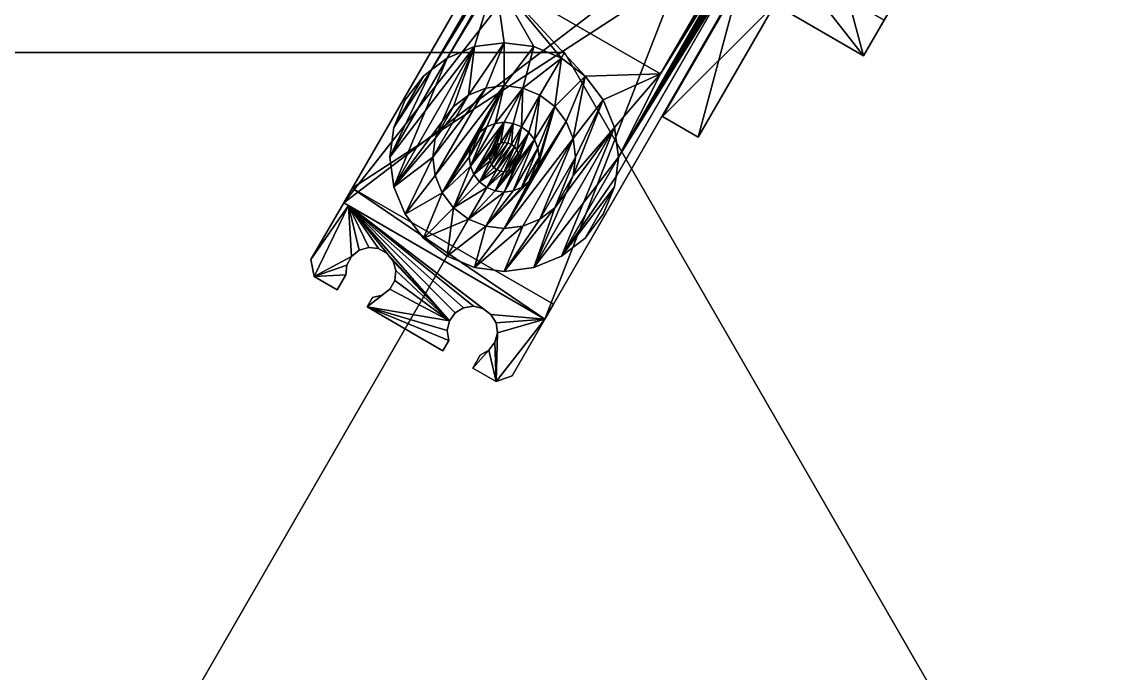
# Model space of a CAD drawing. Extents: x -0.216 to 0.216, y -0.188 to 0.188.
# Drawn here: x 0 to 0.09, y 0.0265 to 0.0805 of the extents above; entities that cross this region are included whole.
import ezdxf

# ---------------------------------------------------------------- set-up
doc = ezdxf.new("R2010")
doc.units = 0

# ---------------------------------------------------------------- blocks, each defined once
blk = doc.blocks.new('hexa_link1#0')
mesh = blk.add_polyface()
corners = [(0.047016, 0.100693, 0.072173), (0.063695, 0.091063, 0.09683), (0.063695, 0.091063, 0.072173), (0.059208, 0.085523, 0.103486), (0.059162, 0.085616, 0.10613), (0.059208, 0.085523, 0.10613), (0.059162, 0.085616, 0.103486), (0.059105, 0.085702, 0.103486), (0.059105, 0.085702, 0.10613), (0.059036, 0.085781, 0.10613), (0.059036, 0.085781, 0.103486), (0.058958, 0.085849, 0.10613), (0.058958, 0.085849, 0.103486), (0.058872, 0.085907, 0.10613), (0.058872, 0.085907, 0.103486), (0.055777, 0.087693, 0.10613), (0.055701, 0.088623, 0.103486), (0.063695, 0.091063, 0.103486), (0.055463, 0.089526, 0.103486), (0.055777, 0.087693, 0.103486), (0.055072, 0.090373, 0.103486), (0.054538, 0.091138, 0.103486), (0.063695, 0.091063, 0.099276), (0.047016, 0.100694, 0.103486), (0.061946, 0.09473, 0.099276), (0.061125, 0.094742, 0.099276), (0.062708, 0.095037, 0.099276), (0.06615, 0.097157, 0.099276), (0.066415, 0.095774, 0.09683), (0.066415, 0.095774, 0.099276), (0.062708, 0.095037, 0.09683), (0.061946, 0.09473, 0.09683), (0.061125, 0.094742, 0.09683), (0.083845, 0.102008, 0.088049), (0.068543, 0.082339, 0.088049), (0.071503, 0.08063, 0.088049), (0.061182, 0.086589, 0.070169), (0.059473, 0.083629, 0.10613), (0.061182, 0.086589, 0.10613), (0.074443, 0.092558, 0.071549), (0.068543, 0.082339, 0.070169), (0.080885, 0.103717, 0.08805), (0.077403, 0.090849, 0.070169), (0.077403, 0.090849, 0.071549), (0.074443, 0.092558, 0.070169), (0.069794, 0.07767, 0.070169), (0.083845, 0.102008, 0.071549)]
mesh.append_faces([[corners[k] for k in face] for face in [(0, 1, 2), (3, 4, 5), (4, 3, 6), (7, 4, 6), (4, 7, 8), (7, 9, 8), (9, 7, 10), (10, 11, 9), (11, 10, 12), (12, 13, 11), (13, 12, 14), (14, 15, 13), (16, 17, 18), (19, 17, 16), (20, 17, 21), (18, 17, 20), (22, 23, 17), (22, 24, 25), (22, 26, 24), (22, 27, 26), (22, 28, 29), (28, 22, 1), (30, 1, 31), (31, 1, 32), (33, 34, 35), (36, 37, 38), (34, 39, 40), (41, 39, 34), (42, 39, 43), (39, 42, 44), (42, 40, 44), (43, 45, 42), (46, 35, 43), (40, 39, 44)]])
mesh = blk.add_polyface()
corners = [(0.043877, 0.093647, 0.10613), (0.033985, 0.076513, 0.103486), (0.033985, 0.076513, 0.10613), (0.04, 0.078762, 0.10613), (0.039252, 0.084085, 0.10613), (0.037547, 0.078439, 0.10613), (0.042454, 0.078439, 0.10613), (0.026696, 0.065498, 0.103486), (0.047016, 0.100693, 0.072173), (0.046311, 0.099474, 0.070169), (0.047016, 0.100694, 0.09683), (0.043877, 0.093647, 0.103486), (0.047766, 0.092319, 0.103486), (0.047016, 0.100694, 0.103486), (0.047016, 0.100694, 0.099276), (0.03526, 0.077492, 0.10613), (0.04446, 0.093106, 0.10613), (0.044868, 0.093984, 0.10613), (0.04477, 0.094017, 0.10613), (0.044668, 0.094037, 0.10613), (0.044565, 0.094044, 0.10613), (0.044461, 0.094037, 0.10613), (0.044359, 0.094017, 0.10613), (0.044261, 0.093984, 0.10613), (0.044168, 0.093938, 0.10613), (0.044081, 0.09388, 0.10613), (0.044003, 0.093812, 0.10613), (0.043935, 0.093734, 0.10613), (0.041473, 0.097968, 0.10613), (0.036383, 0.082316, 0.10613), (0.044433, 0.096259, 0.10613), (0.039764, 0.095008, 0.10613), (0.033423, 0.084026, 0.10613), (0.033423, 0.084025, 0.070169), (0.039764, 0.095008, 0.070169), (0.036383, 0.082316, 0.070169), (0.044433, 0.096259, 0.070169)]
mesh.append_faces([[corners[k] for k in face] for face in [(0, 1, 2), (3, 4, 5), (6, 4, 3), (7, 8, 9), (7, 10, 8), (1, 0, 11), (12, 13, 7), (7, 14, 10), (14, 7, 13), (15, 16, 17), (15, 4, 16), (15, 18, 2), (15, 17, 18), (2, 18, 19), (2, 19, 20), (2, 20, 21), (2, 21, 22), (2, 22, 23), (2, 23, 24), (2, 24, 25), (2, 25, 26), (2, 26, 27), (2, 27, 0), (28, 29, 30), (31, 29, 28), (29, 31, 32), (31, 33, 32), (33, 31, 34), (35, 34, 36), (34, 35, 33), (35, 32, 33), (32, 35, 29), (36, 29, 35), (29, 36, 30)]])
mesh = blk.add_polyface()
corners = [(0.026696, 0.065498, 0.103486), (0.046311, 0.099474, 0.070169), (0.0274, 0.066718, 0.070169), (0.033985, 0.076513, 0.103486), (0.033297, 0.075985, 0.10613), (0.033985, 0.076513, 0.10613), (0.033297, 0.075985, 0.103486), (0.030843, 0.071736, 0.103486), (0.03526, 0.077492, 0.103486), (0.03052, 0.069282, 0.103486), (0.037547, 0.078439, 0.103486), (0.03581, 0.073472, 0.103486), (0.034869, 0.072245, 0.103486), (0.037038, 0.074413, 0.103486), (0.04, 0.078762, 0.103486), (0.038467, 0.075005, 0.103486), (0.04, 0.075207, 0.103486), (0.037547, 0.078439, 0.10613), (0.039252, 0.084085, 0.10613), (0.03526, 0.077492, 0.10613), (0.038467, 0.075005, 0.10613), (0.04, 0.078762, 0.10613), (0.037038, 0.074413, 0.10613), (0.03581, 0.073472, 0.10613), (0.034869, 0.072245, 0.10613), (0.03179, 0.074022, 0.103486), (0.03179, 0.074022, 0.10613), (0.030843, 0.071736, 0.10613), (0.03052, 0.069282, 0.10613), (0.030843, 0.066829, 0.10613), (0.04, 0.075207, 0.10613), (0.037038, 0.074413, 0.108269), (0.03581, 0.073472, 0.108269), (0.038467, 0.075005, 0.108269), (0.04, 0.075207, 0.108269)]
mesh.append_faces([[corners[k] for k in face] for face in [(0, 1, 2), (3, 4, 5), (4, 3, 6), (3, 7, 6), (8, 9, 3), (10, 9, 8), (10, 11, 12), (10, 13, 11), (14, 13, 10), (14, 15, 13), (14, 16, 15), (17, 18, 19), (20, 21, 22), (22, 21, 17), (22, 17, 23), (23, 17, 24), (4, 25, 26), (25, 4, 6), (6, 7, 25), (27, 4, 26), (27, 5, 4), (28, 19, 5), (29, 17, 19), (13, 23, 11), (23, 13, 22), (15, 22, 13), (22, 15, 20), (15, 30, 20), (23, 31, 32), (31, 23, 22), (20, 31, 22), (31, 20, 33), (20, 34, 33)]])
mesh = blk.add_polyface()
corners = [(0.062991, 0.089844, 0.070169), (0.0274, 0.066718, 0.070169), (0.046311, 0.099474, 0.070169), (0.047766, 0.092319, 0.103486), (0.044962, 0.093938, 0.10613), (0.047766, 0.092319, 0.10613), (0.044962, 0.093938, 0.103486), (0.044868, 0.093984, 0.10613), (0.044868, 0.093984, 0.103486), (0.04477, 0.094017, 0.103486), (0.04477, 0.094017, 0.10613), (0.044668, 0.094037, 0.10613), (0.044668, 0.094037, 0.103486), (0.044565, 0.094044, 0.10613), (0.044565, 0.094044, 0.103486), (0.044461, 0.094037, 0.10613), (0.044461, 0.094037, 0.103486), (0.044359, 0.094017, 0.10613), (0.044359, 0.094017, 0.103486), (0.044261, 0.093984, 0.103486), (0.044261, 0.093984, 0.10613), (0.044168, 0.093938, 0.103486), (0.044168, 0.093938, 0.10613), (0.044082, 0.09388, 0.103486), (0.044081, 0.09388, 0.10613), (0.044003, 0.093812, 0.103486), (0.044003, 0.093812, 0.10613), (0.043935, 0.093734, 0.103486), (0.043935, 0.093734, 0.10613), (0.043877, 0.093647, 0.103486), (0.043877, 0.093647, 0.10613), (0.026696, 0.065498, 0.103486), (0.055777, 0.087693, 0.103486), (0.048609, 0.092718, 0.10613), (0.048609, 0.092718, 0.103486), (0.049509, 0.092963, 0.10613), (0.04446, 0.093106, 0.10613), (0.039252, 0.084085, 0.10613), (0.05817, 0.085191, 0.10613)]
mesh.append_faces([[corners[k] for k in face] for face in [(0, 1, 2), (3, 4, 5), (4, 3, 6), (6, 7, 4), (7, 6, 8), (9, 7, 8), (7, 9, 10), (9, 11, 10), (11, 9, 12), (12, 13, 11), (13, 12, 14), (14, 15, 13), (15, 14, 16), (16, 17, 15), (17, 16, 18), (19, 17, 18), (17, 19, 20), (21, 20, 19), (20, 21, 22), (23, 22, 21), (22, 23, 24), (25, 24, 23), (24, 25, 26), (27, 26, 25), (26, 27, 28), (29, 28, 27), (28, 29, 30), (31, 32, 3), (3, 33, 34), (33, 3, 5), (5, 35, 33), (36, 5, 4), (36, 4, 7), (37, 38, 36)]])
mesh = blk.add_polyface()
corners = [(0.04927, 0.067689, 0.10613), (0.059208, 0.084915, 0.10613), (0.04948, 0.069282, 0.10613), (0.04821, 0.074022, 0.10613), (0.052962, 0.07617, 0.10613), (0.046703, 0.075985, 0.10613), (0.049157, 0.071736, 0.10613), (0.063695, 0.091063, 0.09683), (0.043375, 0.055868, 0.103486), (0.063695, 0.091063, 0.072173), (0.062991, 0.089844, 0.070169), (0.059162, 0.084822, 0.103486), (0.059162, 0.084822, 0.10613), (0.055777, 0.087693, 0.10613), (0.058872, 0.085907, 0.103486), (0.055777, 0.087693, 0.103486), (0.059242, 0.085014, 0.10613), (0.059262, 0.085116, 0.10613), (0.059269, 0.085219, 0.10613), (0.059262, 0.085323, 0.10613), (0.059242, 0.085425, 0.10613), (0.059208, 0.085523, 0.10613), (0.059162, 0.085616, 0.10613), (0.059105, 0.085702, 0.10613), (0.059036, 0.085781, 0.10613), (0.058958, 0.085849, 0.10613), (0.058872, 0.085907, 0.10613), (0.05817, 0.085191, 0.10613), (0.04446, 0.093106, 0.10613), (0.055701, 0.088623, 0.103486), (0.055463, 0.089526, 0.10613), (0.055701, 0.088623, 0.10613), (0.063695, 0.091063, 0.103486), (0.063695, 0.091063, 0.099276), (0.039252, 0.084085, 0.10613), (0.056092, 0.070938, 0.10613), (0.059473, 0.083629, 0.10613), (0.053132, 0.072647, 0.10613), (0.053132, 0.072647, 0.070169), (0.062433, 0.08192, 0.070169), (0.056092, 0.070938, 0.070169)]
mesh.append_faces([[corners[k] for k in face] for face in [(0, 1, 2), (3, 4, 5), (6, 4, 3), (7, 8, 9), (9, 8, 10), (0, 11, 12), (13, 14, 15), (1, 0, 12), (2, 1, 16), (2, 16, 17), (2, 17, 18), (2, 18, 19), (2, 19, 20), (2, 20, 21), (2, 21, 22), (2, 22, 23), (2, 23, 24), (2, 24, 25), (2, 25, 4), (4, 25, 26), (26, 27, 4), (27, 26, 13), (27, 13, 28), (29, 30, 31), (32, 15, 8), (33, 8, 7), (8, 33, 32), (31, 15, 29), (15, 31, 13), (27, 34, 4), (35, 36, 37), (36, 38, 37), (38, 39, 40)]])
mesh = blk.add_polyface()
corners = [(0.059208, 0.084916, 0.103486), (0.059162, 0.084822, 0.10613), (0.059162, 0.084822, 0.103486), (0.059208, 0.084915, 0.10613), (0.059242, 0.085014, 0.103486), (0.059242, 0.085014, 0.10613), (0.059262, 0.085116, 0.103486), (0.059262, 0.085116, 0.10613), (0.059269, 0.085219, 0.103486), (0.059269, 0.085219, 0.10613), (0.059262, 0.085323, 0.103486), (0.059262, 0.085323, 0.10613), (0.059242, 0.085425, 0.103486), (0.059242, 0.085425, 0.10613), (0.059208, 0.085523, 0.10613), (0.059208, 0.085523, 0.103486), (0.061182, 0.086589, 0.10613), (0.071503, 0.08063, 0.088049), (0.068543, 0.082339, 0.088049), (0.064142, 0.08488, 0.10613), (0.059473, 0.083629, 0.10613), (0.062433, 0.08192, 0.10613), (0.056092, 0.070938, 0.10613), (0.061182, 0.086589, 0.070169), (0.053132, 0.072647, 0.070169), (0.068543, 0.082339, 0.070169), (0.077403, 0.090849, 0.070169), (0.069794, 0.07767, 0.070169), (0.077403, 0.090849, 0.071549), (0.069794, 0.07767, 0.088049), (0.062433, 0.08192, 0.070169), (0.056092, 0.070938, 0.070169)]
mesh.append_faces([[corners[k] for k in face] for face in [(0, 1, 2), (1, 0, 3), (4, 3, 0), (3, 4, 5), (6, 5, 4), (5, 6, 7), (8, 7, 6), (7, 8, 9), (10, 9, 8), (9, 10, 11), (12, 11, 10), (11, 12, 13), (12, 14, 13), (14, 12, 15), (16, 17, 18), (17, 16, 19), (20, 19, 16), (19, 20, 21), (20, 22, 21), (20, 23, 24), (16, 18, 23), (23, 18, 25), (25, 26, 27), (27, 28, 17), (27, 17, 29), (19, 29, 17), (29, 19, 21), (30, 29, 21), (29, 30, 27), (30, 25, 27), (30, 23, 25), (23, 30, 24), (30, 22, 31), (22, 30, 21)]])
mesh = blk.add_polyface()
corners = [(0.0274, 0.066718, 0.070169), (0.062991, 0.089844, 0.070169), (0.04408, 0.057088, 0.070169), (0.059162, 0.084822, 0.103486), (0.04927, 0.067689, 0.10613), (0.04927, 0.067688, 0.103486), (0.046703, 0.075985, 0.103486), (0.045723, 0.070816, 0.103486), (0.045131, 0.072245, 0.103486), (0.04821, 0.074022, 0.103486), (0.045925, 0.069282, 0.103486), (0.045723, 0.067749, 0.103486), (0.049157, 0.071736, 0.103486), (0.045131, 0.06632, 0.103486), (0.04948, 0.069282, 0.10613), (0.052962, 0.07617, 0.10613), (0.049157, 0.071736, 0.10613), (0.045723, 0.067749, 0.10613), (0.04821, 0.074022, 0.10613), (0.045131, 0.06632, 0.10613), (0.045925, 0.069282, 0.10613), (0.045723, 0.070816, 0.10613), (0.046703, 0.075985, 0.10613), (0.045131, 0.072245, 0.10613), (0.04419, 0.073472, 0.103486), (0.04419, 0.073472, 0.10613), (0.045723, 0.070816, 0.108269), (0.045925, 0.069282, 0.108269), (0.045131, 0.072245, 0.108269), (0.04419, 0.073472, 0.108269), (0.04, 0.063357, 0.108269), (0.042797, 0.068533, 0.108269), (0.042508, 0.067834, 0.108269), (0.053132, 0.072647, 0.10613), (0.056092, 0.070938, 0.070169), (0.056092, 0.070938, 0.10613), (0.053132, 0.072647, 0.070169)]
mesh.append_faces([[corners[k] for k in face] for face in [(0, 1, 2), (3, 4, 5), (6, 7, 8), (9, 7, 6), (9, 10, 7), (9, 11, 10), (12, 11, 9), (11, 12, 13), (14, 15, 16), (17, 16, 18), (19, 16, 17), (10, 17, 20), (17, 18, 20), (20, 18, 21), (21, 18, 22), (21, 22, 23), (24, 23, 25), (23, 24, 8), (7, 23, 8), (23, 7, 21), (10, 21, 7), (21, 10, 20), (20, 26, 21), (26, 20, 27), (17, 27, 20), (25, 28, 29), (28, 25, 23), (21, 28, 23), (28, 21, 26), (26, 30, 28), (28, 31, 29), (31, 28, 32), (33, 34, 35), (34, 33, 36)]])
mesh = blk.add_polyface()
corners = [(0.062991, 0.089844, 0.070169), (0.043375, 0.055868, 0.103486), (0.04408, 0.057088, 0.070169), (0.049157, 0.066829, 0.103486), (0.04821, 0.064542, 0.10613), (0.04821, 0.064542, 0.103486), (0.049157, 0.066829, 0.10613), (0.04927, 0.067688, 0.103486), (0.04927, 0.067689, 0.10613), (0.049157, 0.071736, 0.103486), (0.042454, 0.060125, 0.103486), (0.045131, 0.06632, 0.103486), (0.04948, 0.069282, 0.103486), (0.04474, 0.061072, 0.103486), (0.04474, 0.061072, 0.10613), (0.04948, 0.069282, 0.10613), (0.049157, 0.071736, 0.10613), (0.042454, 0.060125, 0.10613), (0.045131, 0.06632, 0.10613), (0.042963, 0.064151, 0.103486), (0.04419, 0.065092, 0.10613), (0.04419, 0.065092, 0.103486), (0.045723, 0.067749, 0.10613), (0.045723, 0.067749, 0.103486), (0.045925, 0.069282, 0.103486), (0.045925, 0.069282, 0.108269), (0.045723, 0.067749, 0.108269), (0.045131, 0.06632, 0.108269), (0.04419, 0.065092, 0.108269), (0.042963, 0.064151, 0.10613), (0.045723, 0.070816, 0.108269), (0.041534, 0.063559, 0.108269), (0.04, 0.063357, 0.108269), (0.042963, 0.064151, 0.108269), (0.045131, 0.072245, 0.108269), (0.042508, 0.067834, 0.108269), (0.042508, 0.067834, 0.111836), (0.042797, 0.068533, 0.108269), (0.042047, 0.067235, 0.111836), (0.042797, 0.068533, 0.111836)]
mesh.append_faces([[corners[k] for k in face] for face in [(0, 1, 2), (3, 4, 5), (4, 3, 6), (7, 6, 3), (6, 7, 8), (9, 10, 11), (12, 10, 9), (7, 13, 12), (3, 13, 7), (14, 15, 16), (14, 8, 15), (14, 6, 8), (17, 16, 18), (19, 20, 21), (18, 21, 20), (21, 18, 11), (22, 11, 18), (11, 22, 23), (22, 24, 23), (25, 22, 26), (18, 26, 22), (26, 18, 27), (20, 27, 18), (27, 20, 28), (29, 28, 20), (30, 31, 32), (30, 33, 31), (25, 33, 30), (25, 28, 33), (26, 28, 25), (28, 26, 27), (34, 32, 35), (36, 37, 35), (38, 39, 36)]])
mesh = blk.add_polyface()
corners = [(0.055777, 0.087693, 0.103486), (0.026696, 0.065498, 0.103486), (0.043375, 0.055868, 0.103486), (0.042963, 0.074413, 0.108269), (0.042047, 0.071329, 0.108269), (0.041448, 0.071789, 0.108269), (0.042508, 0.07073, 0.108269), (0.04419, 0.073472, 0.108269), (0.042797, 0.070031, 0.108269), (0.042895, 0.069282, 0.108269), (0.042797, 0.068533, 0.108269), (0.042508, 0.067834, 0.111836), (0.042797, 0.068533, 0.111836), (0.042047, 0.067235, 0.111836), (0.042895, 0.069282, 0.111836), (0.041448, 0.07179, 0.111836), (0.042047, 0.071329, 0.111836), (0.042508, 0.07073, 0.111836), (0.042797, 0.070031, 0.111836), (0.041448, 0.066775, 0.111836), (0.040749, 0.066485, 0.111836), (0.04, 0.066387, 0.111836), (0.041047, 0.068677, 0.111836), (0.041047, 0.069887, 0.111836), (0.041168, 0.069595, 0.111836), (0.041209, 0.069282, 0.111836), (0.041168, 0.068969, 0.111836), (0.041168, 0.069595, 0.108269), (0.041209, 0.069282, 0.108269), (0.041168, 0.068969, 0.108269), (0.041534, 0.075005, 0.108269), (0.040749, 0.072079, 0.108269)]
mesh.append_faces([[corners[k] for k in face] for face in [(0, 1, 2), (3, 4, 5), (3, 6, 4), (7, 6, 3), (7, 8, 6), (7, 9, 8), (7, 10, 9), (10, 11, 12), (12, 13, 14), (4, 15, 5), (15, 4, 16), (4, 17, 16), (17, 4, 6), (6, 18, 17), (18, 6, 8), (9, 18, 8), (18, 9, 14), (10, 14, 9), (14, 10, 12), (14, 19, 18), (18, 20, 17), (17, 21, 22), (16, 23, 15), (16, 24, 23), (16, 25, 24), (16, 26, 25), (17, 26, 16), (26, 17, 22), (25, 27, 24), (27, 25, 28), (26, 28, 25), (28, 26, 29), (30, 5, 31), (15, 31, 5)]])
mesh = blk.add_polyface()
corners = [(0.04474, 0.077492, 0.103486), (0.04419, 0.073472, 0.103486), (0.042963, 0.074413, 0.103486), (0.046703, 0.075985, 0.103486), (0.045131, 0.072245, 0.103486), (0.045131, 0.072245, 0.10613), (0.046703, 0.075985, 0.10613), (0.04419, 0.073472, 0.10613), (0.04474, 0.077492, 0.10613), (0.042963, 0.074413, 0.10613), (0.04419, 0.073472, 0.108269), (0.042963, 0.074413, 0.108269), (0.042454, 0.078439, 0.103486), (0.04, 0.075207, 0.103486), (0.04, 0.078762, 0.103486), (0.041534, 0.075005, 0.103486), (0.039252, 0.084085, 0.10613), (0.042454, 0.078439, 0.10613), (0.041534, 0.075005, 0.10613), (0.04, 0.075207, 0.10613), (0.04, 0.078762, 0.10613), (0.038467, 0.075005, 0.10613), (0.038467, 0.075005, 0.103486), (0.04, 0.075207, 0.108269), (0.041534, 0.075005, 0.108269), (0.039251, 0.072079, 0.108269), (0.041448, 0.071789, 0.108269), (0.052962, 0.07617, 0.10613)]
mesh.append_faces([[corners[k] for k in face] for face in [(0, 1, 2), (3, 1, 0), (3, 4, 1), (5, 6, 7), (7, 6, 8), (7, 8, 9), (2, 7, 9), (7, 2, 1), (9, 10, 11), (10, 9, 7), (12, 13, 14), (12, 15, 13), (0, 15, 12), (0, 2, 15), (8, 16, 17), (6, 16, 8), (9, 8, 18), (18, 8, 17), (18, 17, 19), (19, 17, 20), (19, 20, 21), (19, 22, 13), (15, 19, 13), (19, 15, 18), (15, 9, 18), (9, 15, 2), (23, 21, 19), (18, 23, 19), (23, 18, 24), (18, 11, 24), (11, 18, 9), (24, 25, 23), (11, 26, 24), (6, 27, 16)]])
mesh = blk.add_polyface()
corners = [(0.026696, 0.065498, 0.103486), (0.0274, 0.066718, 0.070169), (0.026696, 0.065498, 0.09683), (0.026696, 0.065498, 0.072173), (0.033985, 0.076513, 0.103486), (0.03052, 0.069282, 0.103486), (0.030843, 0.071736, 0.103486), (0.037547, 0.078439, 0.103486), (0.030843, 0.066829, 0.103486), (0.027106, 0.065262, 0.099276), (0.026696, 0.065498, 0.099276), (0.023976, 0.060787, 0.099276), (0.023976, 0.060787, 0.09683), (0.027106, 0.065262, 0.09683), (0.030843, 0.066829, 0.10613), (0.034277, 0.070816, 0.10613), (0.034869, 0.072245, 0.10613), (0.034075, 0.069282, 0.10613), (0.03179, 0.064542, 0.10613), (0.034277, 0.067749, 0.10613), (0.034869, 0.06632, 0.10613), (0.033297, 0.062579, 0.10613), (0.033297, 0.062579, 0.103486), (0.03179, 0.064542, 0.103486), (0.03052, 0.069282, 0.10613), (0.030843, 0.071736, 0.10613), (0.03179, 0.074022, 0.10613), (0.03179, 0.074022, 0.103486), (0.033985, 0.076513, 0.10613), (0.03526, 0.077492, 0.10613), (0.034075, 0.069282, 0.103486), (0.034277, 0.067749, 0.103486), (0.034869, 0.06632, 0.103486), (0.034277, 0.070816, 0.103486), (0.034869, 0.072245, 0.103486)]
mesh.append_faces([[corners[k] for k in face] for face in [(0, 1, 2), (3, 2, 1), (4, 5, 6), (7, 8, 5), (9, 0, 10), (11, 9, 10), (12, 10, 2), (13, 12, 2), (14, 15, 16), (14, 17, 15), (18, 17, 14), (18, 19, 17), (18, 20, 19), (21, 20, 18), (18, 22, 21), (22, 18, 23), (14, 23, 18), (23, 14, 8), (24, 8, 14), (8, 24, 5), (25, 5, 24), (5, 25, 6), (26, 6, 25), (6, 26, 27), (24, 28, 25), (14, 29, 24), (30, 23, 8), (31, 23, 30), (32, 23, 31), (32, 22, 23), (19, 30, 17), (33, 8, 34), (30, 8, 33)]])
mesh = blk.add_polyface()
corners = [(0.037547, 0.078439, 0.103486), (0.034869, 0.072245, 0.103486), (0.030843, 0.066829, 0.103486), (0.030843, 0.066829, 0.10613), (0.034869, 0.072245, 0.10613), (0.037547, 0.078439, 0.10613), (0.033297, 0.062579, 0.10613), (0.03581, 0.065092, 0.10613), (0.034869, 0.06632, 0.10613), (0.03526, 0.061072, 0.10613), (0.037037, 0.064151, 0.10613), (0.03581, 0.065092, 0.103486), (0.033297, 0.062579, 0.103486), (0.034869, 0.06632, 0.103486), (0.037038, 0.064151, 0.103486), (0.034277, 0.067749, 0.10613), (0.034277, 0.067749, 0.103486), (0.034075, 0.069282, 0.103486), (0.034277, 0.070816, 0.103486), (0.034075, 0.069282, 0.10613), (0.034277, 0.070816, 0.10613), (0.03581, 0.073472, 0.103486), (0.03581, 0.073472, 0.10613), (0.03581, 0.065092, 0.108269), (0.034869, 0.06632, 0.108269), (0.034277, 0.067749, 0.108269), (0.034075, 0.069282, 0.108269), (0.034277, 0.070816, 0.108269), (0.034869, 0.072245, 0.108269), (0.03581, 0.073472, 0.108269), (0.037203, 0.068533, 0.108269), (0.038467, 0.075005, 0.108269), (0.037038, 0.074413, 0.108269)]
mesh.append_faces([[corners[k] for k in face] for face in [(0, 1, 2), (3, 4, 5), (6, 7, 8), (9, 10, 7), (11, 12, 13), (14, 12, 11), (13, 7, 11), (7, 13, 8), (13, 15, 8), (15, 13, 16), (17, 15, 16), (18, 19, 17), (19, 18, 20), (1, 20, 18), (20, 1, 4), (21, 4, 1), (4, 21, 22), (8, 23, 7), (23, 8, 24), (8, 25, 24), (25, 8, 15), (19, 25, 15), (25, 19, 26), (20, 26, 19), (26, 20, 27), (4, 27, 20), (27, 4, 28), (22, 28, 4), (28, 22, 29), (30, 23, 24), (31, 25, 26), (32, 26, 27), (32, 27, 29), (29, 27, 28)]])
mesh = blk.add_polyface()
corners = [(0.037203, 0.070031, 0.108269), (0.034869, 0.06632, 0.108269), (0.037493, 0.07073, 0.108269), (0.04, 0.075207, 0.108269), (0.037953, 0.071329, 0.108269), (0.038552, 0.07179, 0.108269), (0.037203, 0.068533, 0.111836), (0.037105, 0.069282, 0.108269), (0.037105, 0.069282, 0.111836), (0.037203, 0.070031, 0.111836), (0.037493, 0.07073, 0.111836), (0.037953, 0.071329, 0.111836), (0.038552, 0.07179, 0.111836), (0.039251, 0.072079, 0.108269), (0.038832, 0.069595, 0.111836), (0.037493, 0.067834, 0.111836), (0.038953, 0.069887, 0.111836), (0.04, 0.072177, 0.111836), (0.038791, 0.069282, 0.111836), (0.038832, 0.068969, 0.108269), (0.038832, 0.068969, 0.111836), (0.038791, 0.069282, 0.108269), (0.038832, 0.069595, 0.108269), (0.038953, 0.069887, 0.108269), (0.039145, 0.070137, 0.108269), (0.039251, 0.072079, 0.111836), (0.034277, 0.067749, 0.108269), (0.038467, 0.075005, 0.108269), (0.034075, 0.069282, 0.108269), (0.037038, 0.074413, 0.108269)]
mesh.append_faces([[corners[k] for k in face] for face in [(0, 1, 2), (3, 2, 1), (3, 4, 2), (3, 5, 4), (6, 7, 8), (0, 8, 7), (8, 0, 9), (2, 9, 0), (9, 2, 10), (4, 10, 2), (10, 4, 11), (5, 11, 4), (11, 5, 12), (13, 12, 5), (14, 15, 16), (17, 16, 15), (18, 19, 20), (19, 18, 21), (18, 22, 21), (22, 18, 14), (14, 23, 22), (23, 14, 16), (24, 21, 22), (24, 22, 23), (17, 15, 6), (17, 6, 25), (25, 6, 12), (12, 6, 8), (12, 8, 11), (11, 8, 9), (11, 9, 10), (3, 1, 26), (3, 26, 27), (27, 28, 29)]])
mesh = blk.add_polyface()
corners = [(0.041448, 0.07179, 0.111836), (0.040855, 0.070137, 0.111836), (0.040605, 0.070329, 0.111836), (0.041047, 0.069887, 0.111836), (0.040855, 0.070137, 0.108269), (0.040605, 0.070329, 0.108269), (0.041047, 0.069887, 0.108269), (0.04, 0.075207, 0.108269), (0.039251, 0.072079, 0.108269), (0.038552, 0.07179, 0.108269), (0.041534, 0.075005, 0.108269), (0.04, 0.072177, 0.108269), (0.040749, 0.072079, 0.108269), (0.038552, 0.07179, 0.111836), (0.039251, 0.072079, 0.111836), (0.04, 0.072177, 0.111836), (0.040749, 0.072079, 0.111836), (0.039145, 0.070137, 0.111836), (0.038953, 0.069887, 0.111836), (0.039395, 0.070329, 0.111836), (0.039687, 0.07045, 0.111836), (0.04, 0.070491, 0.111836), (0.040313, 0.07045, 0.111836), (0.039145, 0.070137, 0.108269), (0.039395, 0.070329, 0.108269), (0.039687, 0.07045, 0.108269), (0.04, 0.070491, 0.108269), (0.040313, 0.07045, 0.108269), (0.038791, 0.069282, 0.108269)]
mesh.append_faces([[corners[k] for k in face] for face in [(0, 1, 2), (0, 3, 1), (2, 4, 5), (4, 2, 1), (1, 6, 4), (7, 8, 9), (10, 11, 8), (10, 12, 11), (13, 8, 14), (11, 14, 8), (14, 11, 15), (11, 16, 15), (16, 11, 12), (12, 0, 16), (15, 17, 18), (15, 19, 17), (15, 20, 19), (16, 20, 15), (16, 21, 20), (16, 22, 21), (16, 2, 22), (0, 2, 16), (23, 18, 17), (19, 23, 17), (23, 19, 24), (20, 24, 19), (24, 20, 25), (21, 25, 20), (25, 21, 26), (21, 27, 26), (27, 21, 22), (22, 5, 27), (5, 22, 2), (25, 28, 24)]])
mesh = blk.add_polyface()
corners = [(0.046703, 0.062579, 0.103486), (0.049157, 0.066829, 0.103486), (0.04821, 0.064542, 0.103486), (0.04474, 0.061072, 0.103486), (0.04474, 0.061072, 0.10613), (0.046703, 0.062579, 0.10613), (0.04821, 0.064542, 0.10613), (0.04948, 0.069282, 0.103486), (0.042454, 0.060125, 0.103486), (0.049157, 0.071736, 0.10613), (0.042454, 0.060125, 0.10613), (0.049157, 0.066829, 0.10613), (0.04419, 0.065092, 0.10613), (0.045131, 0.06632, 0.10613), (0.04, 0.059802, 0.10613), (0.042963, 0.064151, 0.10613), (0.042963, 0.064151, 0.103486), (0.037547, 0.060125, 0.10613), (0.041534, 0.063559, 0.10613), (0.04, 0.063357, 0.10613), (0.041534, 0.063559, 0.103486), (0.04, 0.059802, 0.103486), (0.04419, 0.065092, 0.103486), (0.045131, 0.06632, 0.103486), (0.037547, 0.060125, 0.103486), (0.04, 0.063357, 0.103486), (0.038467, 0.063559, 0.10613), (0.038467, 0.063559, 0.103486), (0.04419, 0.065092, 0.108269), (0.042963, 0.064151, 0.108269), (0.041534, 0.063559, 0.108269), (0.04, 0.063357, 0.108269), (0.038467, 0.063559, 0.108269), (0.042047, 0.067235, 0.108269)]
mesh.append_faces([[corners[k] for k in face] for face in [(0, 1, 2), (1, 0, 3), (4, 0, 5), (2, 5, 0), (5, 2, 6), (7, 3, 8), (4, 9, 10), (5, 11, 4), (11, 5, 6), (12, 10, 13), (10, 12, 14), (14, 12, 15), (12, 16, 15), (17, 18, 19), (14, 15, 18), (16, 18, 15), (18, 16, 20), (16, 21, 20), (22, 21, 16), (22, 8, 21), (23, 8, 22), (20, 24, 25), (25, 18, 20), (18, 25, 19), (25, 26, 19), (26, 25, 27), (28, 15, 29), (18, 29, 15), (29, 18, 30), (18, 31, 30), (31, 18, 19), (19, 32, 31), (32, 19, 26), (33, 31, 32)]])
mesh = blk.add_polyface()
corners = [(0.042508, 0.067834, 0.108269), (0.04, 0.063357, 0.108269), (0.042047, 0.067235, 0.108269), (0.038467, 0.063559, 0.108269), (0.041448, 0.066775, 0.108269), (0.040749, 0.066485, 0.108269), (0.04, 0.066387, 0.108269), (0.042895, 0.069282, 0.111836), (0.042047, 0.067235, 0.111836), (0.041448, 0.066775, 0.111836), (0.040749, 0.066485, 0.111836), (0.04, 0.066387, 0.111836), (0.039251, 0.066485, 0.111836), (0.039251, 0.066485, 0.108269), (0.038552, 0.066775, 0.108269), (0.042797, 0.070031, 0.111836), (0.042508, 0.07073, 0.111836), (0.041047, 0.068677, 0.111836), (0.040855, 0.068427, 0.111836), (0.040605, 0.068235, 0.111836), (0.040313, 0.068114, 0.111836), (0.04, 0.068073, 0.111836), (0.038552, 0.066775, 0.111836), (0.039687, 0.068114, 0.111836), (0.039395, 0.068235, 0.111836), (0.040605, 0.068235, 0.108269), (0.040313, 0.068114, 0.108269), (0.04, 0.068073, 0.108269), (0.039687, 0.068114, 0.108269), (0.039395, 0.068235, 0.108269), (0.042508, 0.067834, 0.111836)]
mesh.append_faces([[corners[k] for k in face] for face in [(0, 1, 2), (2, 3, 4), (4, 3, 5), (5, 3, 6), (7, 8, 9), (2, 9, 8), (9, 2, 4), (5, 9, 4), (9, 5, 10), (5, 11, 10), (11, 5, 6), (6, 12, 11), (12, 6, 13), (14, 12, 13), (15, 9, 10), (16, 10, 11), (17, 11, 18), (18, 11, 12), (18, 12, 19), (19, 12, 20), (20, 12, 21), (21, 12, 22), (21, 22, 23), (23, 22, 24), (20, 25, 19), (25, 20, 26), (20, 27, 26), (27, 20, 21), (21, 28, 27), (28, 21, 23), (24, 28, 23), (28, 24, 29), (30, 2, 8), (2, 30, 0)]])
mesh = blk.add_polyface()
corners = [(0.041047, 0.068677, 0.108269), (0.041168, 0.068969, 0.111836), (0.041047, 0.068677, 0.111836), (0.041168, 0.068969, 0.108269), (0.040855, 0.068427, 0.108269), (0.040605, 0.068235, 0.108269), (0.040855, 0.068427, 0.111836), (0.040605, 0.068235, 0.111836), (0.041047, 0.069887, 0.108269), (0.040855, 0.070137, 0.111836), (0.041047, 0.069887, 0.111836), (0.041168, 0.069595, 0.108269), (0.041168, 0.069595, 0.111836), (0.041209, 0.069282, 0.108269), (0.040313, 0.068114, 0.108269), (0.04, 0.068073, 0.108269), (0.040855, 0.070137, 0.108269), (0.039687, 0.068114, 0.108269), (0.039395, 0.068235, 0.108269), (0.040605, 0.070329, 0.108269), (0.039395, 0.068235, 0.111836), (0.039145, 0.068427, 0.108269), (0.039145, 0.068427, 0.111836), (0.038953, 0.068677, 0.111836), (0.038953, 0.068677, 0.108269), (0.038953, 0.069887, 0.111836), (0.039145, 0.070137, 0.108269), (0.038953, 0.069887, 0.108269), (0.040313, 0.07045, 0.108269), (0.04, 0.070491, 0.108269), (0.039687, 0.07045, 0.108269), (0.038832, 0.068969, 0.108269), (0.038791, 0.069282, 0.108269), (0.039395, 0.070329, 0.108269)]
mesh.append_faces([[corners[k] for k in face] for face in [(0, 1, 2), (1, 0, 3), (4, 3, 0), (3, 4, 5), (6, 5, 4), (5, 6, 7), (8, 9, 10), (10, 11, 8), (11, 10, 12), (3, 5, 13), (13, 5, 11), (11, 5, 14), (11, 14, 15), (11, 15, 8), (8, 15, 16), (16, 15, 17), (16, 17, 18), (16, 18, 19), (0, 6, 4), (6, 0, 2), (20, 21, 18), (21, 20, 22), (23, 21, 22), (21, 23, 24), (25, 26, 27), (19, 18, 21), (19, 21, 28), (28, 21, 24), (28, 24, 29), (29, 24, 30), (30, 24, 31), (30, 31, 32), (33, 32, 26)]])
mesh = blk.add_polyface()
corners = [(0.037038, 0.064151, 0.103486), (0.038467, 0.063559, 0.10613), (0.038467, 0.063559, 0.103486), (0.037037, 0.064151, 0.10613), (0.038467, 0.063559, 0.108269), (0.037038, 0.064151, 0.108269), (0.04, 0.066387, 0.108269), (0.039251, 0.066485, 0.108269), (0.038552, 0.066775, 0.108269), (0.039251, 0.066485, 0.111836), (0.038552, 0.066775, 0.111836), (0.03581, 0.065092, 0.10613), (0.03581, 0.065092, 0.103486), (0.03581, 0.065092, 0.108269), (0.037953, 0.067235, 0.108269), (0.037493, 0.067834, 0.108269), (0.037203, 0.068533, 0.108269), (0.034869, 0.06632, 0.108269), (0.037105, 0.069282, 0.108269), (0.037203, 0.070031, 0.108269), (0.037953, 0.067235, 0.111836), (0.037493, 0.067834, 0.111836), (0.037203, 0.068533, 0.111836), (0.039395, 0.068235, 0.111836), (0.039145, 0.068427, 0.111836), (0.038953, 0.068677, 0.111836), (0.038832, 0.068969, 0.111836), (0.038791, 0.069282, 0.111836), (0.038832, 0.069595, 0.111836), (0.038953, 0.068677, 0.108269), (0.038832, 0.068969, 0.108269)]
mesh.append_faces([[corners[k] for k in face] for face in [(0, 1, 2), (1, 0, 3), (3, 4, 1), (4, 3, 5), (6, 4, 5), (6, 5, 7), (7, 5, 8), (9, 8, 10), (0, 11, 3), (11, 0, 12), (3, 13, 5), (13, 3, 11), (8, 5, 13), (8, 13, 14), (14, 13, 15), (15, 13, 16), (16, 17, 18), (18, 17, 19), (8, 20, 10), (20, 8, 14), (15, 20, 14), (20, 15, 21), (15, 22, 21), (22, 15, 16), (18, 22, 16), (23, 10, 20), (23, 20, 24), (24, 20, 25), (25, 20, 26), (26, 20, 21), (26, 21, 27), (27, 21, 28), (26, 29, 25), (29, 26, 30)]])
mesh = blk.add_polyface()
corners = [(0.043375, 0.055868, 0.072173), (0.0274, 0.066718, 0.070169), (0.04408, 0.057088, 0.070169), (0.043375, 0.055868, 0.09683), (0.026696, 0.065498, 0.072173), (0.038905, 0.056255, 0.099276), (0.043375, 0.055868, 0.099276), (0.027106, 0.065262, 0.099276), (0.043375, 0.055868, 0.103486), (0.038905, 0.056255, 0.09683), (0.027106, 0.065262, 0.09683), (0.038243, 0.056743, 0.099276), (0.038243, 0.056743, 0.09683), (0.037445, 0.056937, 0.099276), (0.036634, 0.056808, 0.09683), (0.037445, 0.056937, 0.09683), (0.03526, 0.061072, 0.10613), (0.038467, 0.063559, 0.10613), (0.037037, 0.064151, 0.10613), (0.037547, 0.060125, 0.10613), (0.04, 0.063357, 0.10613), (0.037547, 0.060125, 0.103486), (0.04, 0.059802, 0.10613), (0.03526, 0.061072, 0.103486), (0.038467, 0.063559, 0.103486), (0.037038, 0.064151, 0.103486), (0.04, 0.063357, 0.103486), (0.036634, 0.056808, 0.099276), (0.035936, 0.056374, 0.099276), (0.03546, 0.055705, 0.099276), (0.035936, 0.056374, 0.09683), (0.03546, 0.055705, 0.09683), (0.031021, 0.059876, 0.099276), (0.030923, 0.059065, 0.099276), (0.0308, 0.060663, 0.099276), (0.0308, 0.060663, 0.09683), (0.031021, 0.059876, 0.09683), (0.030923, 0.059065, 0.09683), (0.03581, 0.065092, 0.10613), (0.033297, 0.062579, 0.10613), (0.033297, 0.062579, 0.103486)]
mesh.append_faces([[corners[k] for k in face] for face in [(0, 1, 2), (3, 4, 0), (5, 6, 7), (8, 7, 6), (3, 9, 10), (5, 7, 11), (10, 9, 12), (13, 14, 15), (16, 17, 18), (19, 17, 16), (19, 20, 17), (21, 22, 19), (19, 23, 21), (23, 19, 16), (24, 23, 25), (24, 21, 23), (26, 21, 24), (1, 0, 4), (11, 7, 13), (13, 7, 27), (27, 7, 28), (28, 7, 29), (10, 30, 31), (10, 14, 30), (10, 15, 14), (10, 12, 15), (29, 32, 33), (29, 34, 32), (35, 31, 36), (36, 31, 37), (16, 38, 39), (39, 23, 16), (23, 39, 40), (25, 23, 40)]])
mesh = blk.add_polyface()
corners = [(0.029578, 0.0617, 0.099276), (0.027106, 0.065262, 0.099276), (0.028765, 0.061791, 0.099276), (0.027981, 0.061562, 0.099276), (0.027344, 0.061048, 0.099276), (0.024241, 0.059404, 0.099276), (0.023976, 0.060787, 0.099276), (0.026696, 0.065498, 0.099276), (0.023976, 0.060787, 0.09683), (0.027106, 0.065262, 0.09683), (0.024241, 0.059404, 0.09683), (0.027344, 0.061048, 0.09683), (0.027981, 0.061562, 0.09683), (0.028765, 0.061791, 0.09683), (0.029578, 0.0617, 0.09683), (0.028639, 0.056865, 0.09683), (0.029085, 0.057638, 0.099276), (0.029085, 0.057638, 0.09683), (0.028639, 0.056865, 0.099276), (0.026955, 0.06033, 0.09683), (0.026955, 0.06033, 0.099276), (0.026872, 0.059517, 0.099276), (0.026166, 0.058293, 0.099276), (0.026166, 0.058293, 0.09683), (0.026872, 0.059517, 0.09683)]
mesh.append_faces([[corners[k] for k in face] for face in [(0, 1, 2), (2, 1, 3), (3, 1, 4), (4, 1, 5), (5, 1, 6), (7, 8, 6), (9, 10, 8), (9, 11, 10), (9, 12, 11), (9, 13, 12), (9, 14, 13), (15, 16, 17), (16, 15, 18), (2, 12, 13), (12, 2, 3), (4, 12, 3), (12, 4, 11), (4, 19, 11), (19, 4, 20), (5, 20, 4), (5, 21, 20), (21, 5, 22), (5, 23, 22), (23, 5, 10), (6, 10, 5), (10, 6, 8), (10, 24, 23), (24, 10, 19), (19, 10, 11), (19, 21, 24), (21, 19, 20), (22, 24, 21), (24, 22, 23)]])
mesh = blk.add_polyface()
corners = [(0.026696, 0.065498, 0.072173), (0.043375, 0.055868, 0.09683), (0.026696, 0.065498, 0.09683), (0.026696, 0.065498, 0.103486), (0.027106, 0.065262, 0.099276), (0.043375, 0.055868, 0.103486), (0.027106, 0.065262, 0.09683), (0.03546, 0.055705, 0.099276), (0.030292, 0.061304, 0.099276), (0.029578, 0.0617, 0.099276), (0.030292, 0.061304, 0.09683), (0.029578, 0.0617, 0.09683), (0.03546, 0.055705, 0.09683), (0.028639, 0.056865, 0.09683), (0.034927, 0.053235, 0.099276), (0.028639, 0.056865, 0.099276), (0.03052, 0.058354, 0.099276), (0.030923, 0.059065, 0.099276), (0.0308, 0.060663, 0.099276), (0.0308, 0.060663, 0.09683), (0.030923, 0.059065, 0.09683), (0.03052, 0.058354, 0.09683), (0.029874, 0.057852, 0.09683), (0.029085, 0.057638, 0.09683), (0.029874, 0.057852, 0.099276), (0.029085, 0.057638, 0.099276), (0.031021, 0.059876, 0.099276), (0.031021, 0.059876, 0.09683), (0.028765, 0.061791, 0.09683), (0.028765, 0.061791, 0.099276)]
mesh.append_faces([[corners[k] for k in face] for face in [(0, 1, 2), (3, 4, 5), (2, 1, 6), (7, 4, 8), (8, 4, 9), (6, 10, 11), (6, 12, 10), (13, 14, 15), (15, 7, 16), (7, 17, 16), (7, 8, 18), (10, 18, 8), (18, 10, 19), (10, 12, 19), (20, 12, 21), (12, 13, 21), (21, 13, 22), (22, 13, 23), (15, 24, 25), (15, 16, 24), (21, 24, 16), (24, 21, 22), (23, 24, 22), (24, 23, 25), (17, 21, 16), (21, 17, 20), (26, 20, 17), (20, 26, 27), (18, 27, 26), (27, 18, 19), (8, 11, 10), (11, 8, 9), (9, 28, 11), (28, 9, 29)]])
mesh = blk.add_polyface()
corners = [(0.04408, 0.057088, 0.070169), (0.043375, 0.055868, 0.103486), (0.043375, 0.055868, 0.09683), (0.043375, 0.055868, 0.072173), (0.046703, 0.062579, 0.103486), (0.04474, 0.061072, 0.10613), (0.04474, 0.061072, 0.103486), (0.042454, 0.060125, 0.10613), (0.042454, 0.060125, 0.103486), (0.043375, 0.055868, 0.099276), (0.040656, 0.051157, 0.09683), (0.040656, 0.051157, 0.099276), (0.039325, 0.050696, 0.099276), (0.039441, 0.054737, 0.099276), (0.039326, 0.05555, 0.099276), (0.038905, 0.056255, 0.099276), (0.039326, 0.05555, 0.09683), (0.038905, 0.056255, 0.09683), (0.039441, 0.054737, 0.09683), (0.039325, 0.050696, 0.09683), (0.038734, 0.05329, 0.099276), (0.039233, 0.053942, 0.099276), (0.039233, 0.053942, 0.09683), (0.038734, 0.05329, 0.09683), (0.04, 0.059802, 0.10613), (0.041534, 0.063559, 0.10613), (0.037547, 0.060125, 0.10613), (0.04, 0.059802, 0.103486), (0.037547, 0.060125, 0.103486), (0.041534, 0.063559, 0.103486)]
mesh.append_faces([[corners[k] for k in face] for face in [(0, 1, 2), (0, 2, 3), (4, 5, 6), (6, 7, 8), (7, 6, 5), (2, 9, 10), (10, 9, 11), (9, 12, 11), (12, 9, 13), (13, 9, 14), (14, 9, 15), (2, 16, 17), (2, 18, 16), (2, 19, 18), (19, 2, 10), (10, 12, 19), (12, 10, 11), (20, 12, 21), (12, 13, 21), (13, 22, 21), (22, 13, 18), (14, 18, 13), (18, 14, 16), (15, 16, 14), (16, 15, 17), (18, 19, 22), (19, 23, 22), (23, 21, 22), (24, 25, 26), (8, 24, 27), (24, 8, 7), (24, 28, 27), (29, 27, 28)]])
mesh = blk.add_polyface()
corners = [(0.039325, 0.050696, 0.099276), (0.037401, 0.051807, 0.09683), (0.039325, 0.050696, 0.09683), (0.037401, 0.051807, 0.099276), (0.038734, 0.05329, 0.099276), (0.038905, 0.056255, 0.099276), (0.038243, 0.056743, 0.09683), (0.038905, 0.056255, 0.09683), (0.038243, 0.056743, 0.099276), (0.037445, 0.056937, 0.09683), (0.037445, 0.056937, 0.099276), (0.036634, 0.056808, 0.09683), (0.036634, 0.056808, 0.099276), (0.035936, 0.056374, 0.099276), (0.035936, 0.056374, 0.09683), (0.03546, 0.055705, 0.099276), (0.03546, 0.055705, 0.09683), (0.03528, 0.054903, 0.099276), (0.03528, 0.054904, 0.09683), (0.035424, 0.054095, 0.099276), (0.035424, 0.054095, 0.09683), (0.034927, 0.053235, 0.099276), (0.034927, 0.053235, 0.09683), (0.028639, 0.056865, 0.09683), (0.028639, 0.056865, 0.099276), (0.038734, 0.05329, 0.09683), (0.038021, 0.052881, 0.09683), (0.038021, 0.052881, 0.099276), (0.039233, 0.053942, 0.099276)]
mesh.append_faces([[corners[k] for k in face] for face in [(0, 1, 2), (1, 0, 3), (0, 4, 3), (5, 6, 7), (6, 5, 8), (8, 9, 6), (9, 8, 10), (11, 10, 12), (13, 11, 12), (11, 13, 14), (15, 14, 13), (14, 15, 16), (17, 16, 15), (16, 17, 18), (19, 18, 17), (18, 19, 20), (21, 20, 19), (20, 21, 22), (21, 23, 22), (19, 24, 21), (24, 19, 17), (24, 17, 15), (18, 23, 16), (20, 23, 18), (23, 20, 22), (25, 2, 1), (25, 1, 26), (1, 27, 26), (27, 1, 3), (3, 4, 27), (4, 26, 27), (26, 4, 25), (28, 25, 4)]])
blk = doc.blocks.new('hexa_body')
mesh = blk.add_polyface()
corners = [(0, 0, 0.06915), (0.09, 0, 0.06915), (0.045, 0.077942, 0.06915), (0.09, 0, 0.06665), (0, 0, 0.06665), (0.045, 0.077942, 0.06665), (-0.045, 0.077942, 0.06915), (-0.045, 0.077942, 0.06665), (-0.09, 0, 0.06915), (-0.09, 0, 0.06665), (-0.045, -0.077942, 0.06915), (-0.045, -0.077942, 0.06665), (0.045, -0.077942, 0.06915), (0.045, -0.077942, 0.06665), (0, 0, 0.10915), (0.09, 0, 0.10915), (0.045, 0.077942, 0.10915), (0.09, 0, 0.10665), (0, 0, 0.10665), (0.045, 0.077942, 0.10665), (-0.045, 0.077942, 0.10915), (-0.045, 0.077942, 0.10665), (-0.09, 0, 0.10915), (-0.09, 0, 0.10665), (-0.045, -0.077942, 0.10915), (-0.045, -0.077942, 0.10665), (0.045, -0.077942, 0.10915), (0.045, -0.077942, 0.10665)]
mesh.append_faces([[corners[k] for k in face] for face in [(0, 1, 2), (3, 4, 5), (1, 3, 2), (3, 5, 2), (0, 2, 6), (5, 4, 7), (2, 5, 6), (5, 7, 6), (0, 6, 8), (7, 4, 9), (6, 7, 8), (7, 9, 8), (0, 8, 10), (9, 4, 11), (8, 9, 10), (9, 11, 10), (0, 10, 12), (11, 4, 13), (10, 11, 12), (11, 13, 12), (0, 12, 1), (13, 4, 3), (12, 13, 1), (13, 3, 1), (14, 15, 16), (17, 18, 19), (15, 17, 16), (17, 19, 16), (14, 16, 20), (19, 18, 21), (16, 19, 20), (19, 21, 20), (14, 20, 22), (21, 18, 23), (20, 21, 22), (21, 23, 22), (14, 22, 24), (23, 18, 25), (22, 23, 24), (23, 25, 24), (14, 24, 26), (25, 18, 27), (24, 25, 26), (25, 27, 26), (14, 26, 15), (27, 18, 17), (26, 27, 15), (27, 17, 15)]])

msp = doc.modelspace()

# ---------------------------------------------------------------- block references
for name in ['hexa_link1#0', 'hexa_body']:
    msp.add_blockref(name, (0, 0))

doc.saveas('drawing.dxf')
